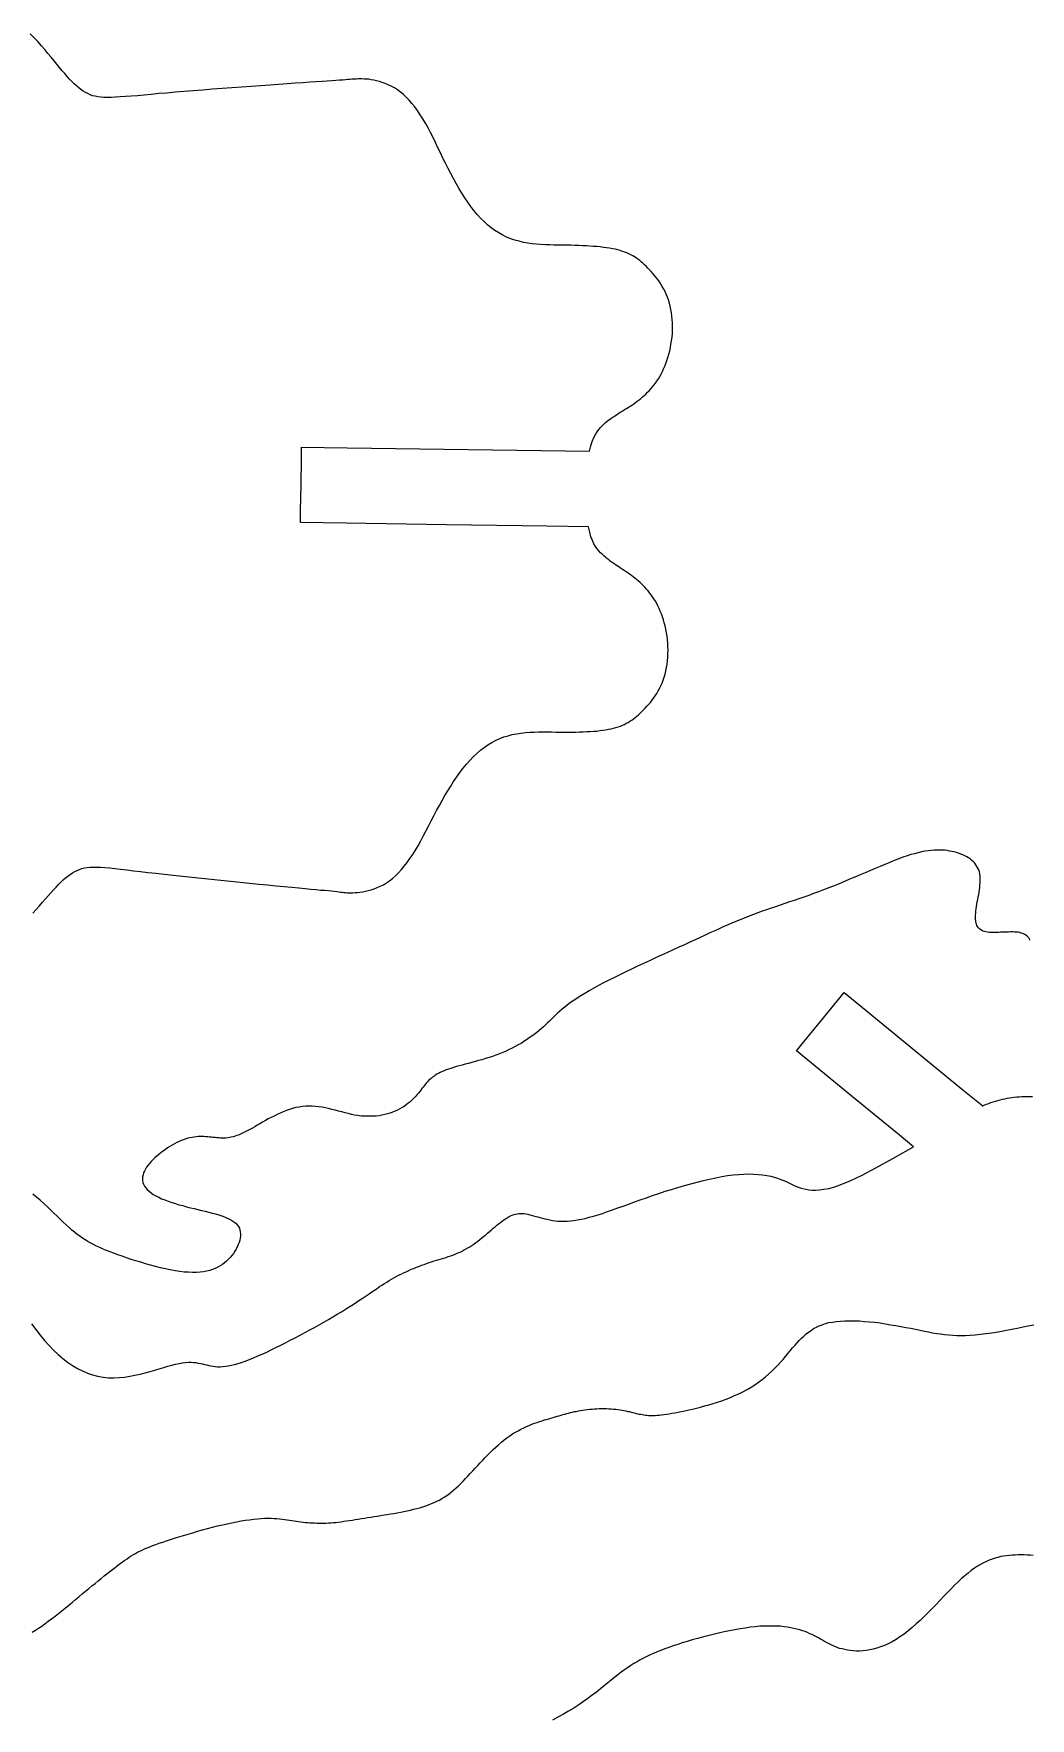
# Model space of a CAD drawing. Header units: millimetres. Extents: x 183 to 709, y 54 to 434.
# Drawn here: x 257.9 to 321.3, y 285.3 to 392.5 of the extents above; entities that cross this region are included whole.
import ezdxf

# ---------------------------------------------------------------- set-up
doc = ezdxf.new("R2010")
doc.units = ezdxf.units.MM

msp = doc.modelspace()

# ---------------------------------------------------------------- linework, layer by layer
for p, q in [((274.95, 363.76), (274.97, 365.41)), ((274.97, 365.41), (274.98, 366.16)), ((274.98, 366.16), (277.88, 366.12)), ((277.88, 366.12), (293.28, 365.91)), ((274.92, 362.11), (274.95, 363.76)), ((274.91, 361.36), (274.92, 362.11)), ((277.82, 361.32), (274.91, 361.36)), ((284.2, 361.23), (277.82, 361.32)), ((290.58, 361.14), (284.2, 361.23)), ((293.22, 361.09), (290.58, 361.14)), ((309.01, 330.91), (309.49, 331.49)), ((309.49, 331.49), (310.89, 330.34)), ((307.97, 329.63), (309.01, 330.91)), ((310.89, 330.34), (313.96, 327.82)), ((306.92, 328.35), (307.97, 329.63)), ((306.45, 327.77), (306.92, 328.35)), ((313.96, 327.82), (317.04, 325.3)), ((307.64, 326.8), (306.45, 327.77)), ((310.25, 324.66), (307.64, 326.8)), ((312.87, 322.52), (310.25, 324.66)), ((317.04, 325.3), (318.3, 324.27)), ((313.89, 321.68), (312.87, 322.52))]:
    msp.add_line(p, q)
for points in [[(293.28, 365.91), (293.37, 366.24), (293.46, 366.53), (293.56, 366.77), (293.67, 366.97), (293.77, 367.14), (293.88, 367.29), (293.99, 367.41), (294.1, 367.52), (294.2, 367.63), (294.31, 367.72), (294.42, 367.81), (294.52, 367.89), (294.63, 367.97), (294.74, 368.05), (294.85, 368.12), (294.96, 368.19), (295.07, 368.26), (295.18, 368.34), (295.29, 368.41), (295.41, 368.48), (295.52, 368.55), (295.64, 368.62), (295.75, 368.69), (295.87, 368.77), (295.98, 368.84), (296.1, 368.92), (296.21, 369), (296.32, 369.08), (296.44, 369.17), (296.55, 369.26), (296.66, 369.35), (296.77, 369.44), (296.88, 369.54), (296.98, 369.65), (297.09, 369.75), (297.19, 369.87), (297.29, 369.99), (297.39, 370.11), (297.49, 370.24), (297.58, 370.37), (297.67, 370.51), (297.76, 370.66), (297.84, 370.81), (297.93, 370.97), (298, 371.14), (298.08, 371.31), (298.15, 371.49), (298.21, 371.68), (298.28, 371.87), (298.33, 372.07), (298.39, 372.28), (298.43, 372.5), (298.47, 372.71), (298.51, 372.93), (298.54, 373.16), (298.56, 373.38), (298.57, 373.61), (298.57, 373.83), (298.57, 374.06), (298.55, 374.28), (298.53, 374.5), (298.5, 374.71), (298.47, 374.92), (298.42, 375.13), (298.37, 375.32), (298.31, 375.52), (298.24, 375.7), (298.17, 375.88), (298.09, 376.05), (298.01, 376.21), (297.92, 376.37), (297.83, 376.53), (297.73, 376.67), (297.63, 376.82), (297.53, 376.95), (297.42, 377.08), (297.32, 377.21), (297.21, 377.33), (297.11, 377.44), (297, 377.55), (296.9, 377.66), (296.79, 377.76), (296.69, 377.85), (296.58, 377.94), (296.48, 378.03), (296.37, 378.11), (296.26, 378.19), (296.15, 378.26), (296.04, 378.33), (295.92, 378.39), (295.79, 378.46), (295.66, 378.51), (295.53, 378.56), (295.39, 378.61), (295.24, 378.66), (295.08, 378.7), (294.92, 378.74), (294.75, 378.78), (294.56, 378.81), (294.38, 378.84), (294.18, 378.86), (293.97, 378.89), (293.76, 378.91), (293.54, 378.93), (293.32, 378.94), (293.09, 378.96), (292.85, 378.97), (292.6, 378.98), (292.36, 378.99), (292.1, 379), (291.84, 379), (291.58, 379.01), (291.31, 379.01), (291.03, 379.01), (290.76, 379.02), (290.48, 379.03), (290.2, 379.04), (289.92, 379.06), (289.64, 379.09), (289.36, 379.13), (289.09, 379.18), (288.82, 379.25), (288.55, 379.32), (288.28, 379.41), (288.02, 379.52), (287.77, 379.64), (287.52, 379.78), (287.27, 379.93), (287.04, 380.1), (286.81, 380.29), (286.58, 380.5), (286.36, 380.72), (286.15, 380.96), (285.94, 381.21), (285.74, 381.47), (285.55, 381.74), (285.35, 382.02), (285.17, 382.32), (284.98, 382.62), (284.81, 382.93), (284.63, 383.24), (284.46, 383.56), (284.29, 383.88), (284.13, 384.21), (283.97, 384.54), (283.81, 384.87), (283.65, 385.2), (283.49, 385.53), (283.34, 385.85), (283.18, 386.16), (283.02, 386.46), (282.86, 386.76), (282.69, 387.04), (282.52, 387.3), (282.35, 387.56), (282.18, 387.8), (282, 388.02), (281.82, 388.22), (281.64, 388.41), (281.45, 388.59), (281.26, 388.74), (281.07, 388.88), (280.88, 389), (280.68, 389.11), (280.49, 389.2), (280.3, 389.29), (280.11, 389.35), (279.93, 389.41), (279.75, 389.46), (279.57, 389.49), (279.41, 389.52), (279.25, 389.55), (279.09, 389.56), (278.95, 389.57), (278.82, 389.58), (278.7, 389.58), (278.58, 389.58), (278.48, 389.57), (278.38, 389.57), (278.28, 389.56), (278.17, 389.55), (278.05, 389.54), (277.92, 389.53), (277.77, 389.52), (277.59, 389.5), (277.39, 389.49), (277.16, 389.47), (276.9, 389.45), (276.6, 389.43), (276.28, 389.41), (275.91, 389.39), (275.5, 389.36), (275.06, 389.33), (274.58, 389.3), (274.06, 389.26), (273.52, 389.22), (272.95, 389.18), (272.37, 389.14), (271.77, 389.1), (271.15, 389.05), (270.54, 389.01), (269.92, 388.96), (269.3, 388.92), (268.69, 388.87), (268.09, 388.82), (267.5, 388.77), (266.94, 388.73), (266.4, 388.68), (265.89, 388.64), (265.41, 388.59), (264.96, 388.55), (264.54, 388.51), (264.14, 388.48), (263.78, 388.45), (263.45, 388.43), (263.15, 388.41), (262.87, 388.4), (262.63, 388.39), (262.4, 388.4), (262.2, 388.41), (262.02, 388.44), (261.85, 388.47), (261.68, 388.51), (261.53, 388.57), (261.38, 388.64), (261.23, 388.71), (261.09, 388.8), (260.95, 388.9), (260.81, 389.01), (260.66, 389.14), (260.52, 389.27), (260.37, 389.42), (260.23, 389.57), (260.08, 389.74), (259.92, 389.92), (259.76, 390.1), (259.59, 390.3), (259.42, 390.51), (259.24, 390.73), (259.05, 390.96), (258.85, 391.2), (258.65, 391.44), (258.43, 391.69), (258.2, 391.95), (257.96, 392.2), (257.71, 392.45)], [(257.89, 336.52), (258.1, 336.76), (258.31, 336.99), (258.5, 337.22), (258.69, 337.43), (258.87, 337.63), (259.04, 337.83), (259.21, 338.01), (259.37, 338.18), (259.52, 338.35), (259.67, 338.5), (259.82, 338.64), (259.97, 338.77), (260.12, 338.89), (260.26, 338.99), (260.41, 339.09), (260.55, 339.18), (260.7, 339.25), (260.85, 339.31), (261.01, 339.36), (261.17, 339.4), (261.34, 339.43), (261.53, 339.45), (261.73, 339.46), (261.95, 339.46), (262.2, 339.45), (262.47, 339.43), (262.77, 339.4), (263.11, 339.37), (263.47, 339.33), (263.86, 339.28), (264.28, 339.23), (264.73, 339.18), (265.21, 339.12), (265.72, 339.07), (266.26, 339), (266.82, 338.94), (267.4, 338.88), (268, 338.81), (268.61, 338.75), (269.22, 338.69), (269.84, 338.62), (270.46, 338.56), (271.07, 338.5), (271.67, 338.44), (272.25, 338.38), (272.82, 338.33), (273.36, 338.27), (273.87, 338.23), (274.35, 338.18), (274.8, 338.14), (275.2, 338.1), (275.57, 338.06), (275.9, 338.03), (276.19, 338), (276.45, 337.98), (276.68, 337.96), (276.88, 337.94), (277.06, 337.92), (277.21, 337.9), (277.34, 337.88), (277.46, 337.87), (277.57, 337.86), (277.67, 337.85), (277.77, 337.84), (277.87, 337.83), (277.98, 337.83), (278.1, 337.83), (278.24, 337.83), (278.38, 337.84), (278.53, 337.85), (278.69, 337.86), (278.86, 337.89), (279.04, 337.92), (279.22, 337.96), (279.41, 338.02), (279.59, 338.08), (279.79, 338.15), (279.98, 338.24), (280.18, 338.34), (280.37, 338.46), (280.57, 338.59), (280.76, 338.74), (280.95, 338.91), (281.14, 339.1), (281.33, 339.3), (281.51, 339.52), (281.69, 339.75), (281.87, 340), (282.05, 340.26), (282.22, 340.54), (282.39, 340.82), (282.56, 341.12), (282.72, 341.43), (282.89, 341.75), (283.06, 342.07), (283.22, 342.39), (283.39, 342.72), (283.56, 343.05), (283.74, 343.37), (283.91, 343.69), (284.09, 344), (284.27, 344.31), (284.46, 344.61), (284.65, 344.91), (284.85, 345.2), (285.05, 345.47), (285.25, 345.74), (285.46, 346), (285.67, 346.24), (285.89, 346.47), (286.12, 346.69), (286.35, 346.89), (286.58, 347.07), (286.82, 347.24), (287.07, 347.38), (287.32, 347.51), (287.58, 347.63), (287.85, 347.73), (288.11, 347.81), (288.38, 347.88), (288.66, 347.93), (288.93, 347.98), (289.21, 348.01), (289.49, 348.03), (289.77, 348.04), (290.05, 348.05), (290.33, 348.05), (290.61, 348.05), (290.88, 348.05), (291.15, 348.04), (291.41, 348.04), (291.67, 348.04), (291.93, 348.04), (292.18, 348.04), (292.42, 348.04), (292.66, 348.05), (292.89, 348.06), (293.12, 348.07), (293.34, 348.08), (293.55, 348.1), (293.75, 348.11), (293.95, 348.14), (294.14, 348.16), (294.33, 348.19), (294.5, 348.22), (294.67, 348.25), (294.82, 348.29), (294.97, 348.33), (295.11, 348.38), (295.25, 348.42), (295.38, 348.48), (295.51, 348.53), (295.63, 348.6), (295.74, 348.66), (295.86, 348.73), (295.97, 348.81), (296.08, 348.88), (296.19, 348.97), (296.29, 349.05), (296.4, 349.15), (296.51, 349.24), (296.61, 349.35), (296.72, 349.45), (296.83, 349.56), (296.94, 349.68), (297.05, 349.8), (297.16, 349.93), (297.26, 350.06), (297.36, 350.2), (297.47, 350.35), (297.56, 350.5), (297.66, 350.66), (297.74, 350.82), (297.83, 350.99), (297.91, 351.16), (297.98, 351.35), (298.04, 351.54), (298.1, 351.73), (298.15, 351.93), (298.19, 352.14), (298.23, 352.36), (298.25, 352.58), (298.27, 352.8), (298.28, 353.02), (298.29, 353.25), (298.28, 353.47), (298.27, 353.7), (298.25, 353.92), (298.22, 354.14), (298.18, 354.36), (298.14, 354.58), (298.1, 354.79), (298.04, 354.99), (297.99, 355.19), (297.93, 355.38), (297.86, 355.56), (297.79, 355.73), (297.72, 355.9), (297.64, 356.06), (297.56, 356.22), (297.48, 356.37), (297.39, 356.51), (297.3, 356.65), (297.21, 356.78), (297.11, 356.9), (297.01, 357.02), (296.91, 357.14), (296.81, 357.25), (296.71, 357.36), (296.6, 357.46), (296.5, 357.56), (296.39, 357.65), (296.28, 357.74), (296.17, 357.83), (296.06, 357.92), (295.95, 358), (295.83, 358.08), (295.72, 358.16), (295.61, 358.24), (295.5, 358.31), (295.38, 358.39), (295.27, 358.46), (295.16, 358.54), (295.05, 358.61), (294.94, 358.68), (294.83, 358.76), (294.72, 358.83), (294.61, 358.91), (294.51, 358.99), (294.4, 359.07), (294.3, 359.16), (294.2, 359.25), (294.09, 359.35), (293.99, 359.45), (293.88, 359.56), (293.78, 359.69), (293.67, 359.84), (293.57, 360.01), (293.47, 360.22), (293.38, 360.46), (293.3, 360.75), (293.22, 361.09)], [(321.32, 334.79), (321.28, 334.88), (321.23, 334.95), (321.17, 335.03), (321.1, 335.09), (321.02, 335.14), (320.94, 335.19), (320.85, 335.23), (320.75, 335.26), (320.65, 335.29), (320.54, 335.31), (320.43, 335.32), (320.31, 335.33), (320.19, 335.34), (320.07, 335.34), (319.94, 335.33), (319.82, 335.33), (319.69, 335.32), (319.56, 335.32), (319.43, 335.31), (319.31, 335.3), (319.18, 335.3), (319.06, 335.29), (318.94, 335.29), (318.82, 335.3), (318.71, 335.3), (318.6, 335.32), (318.5, 335.34), (318.4, 335.36), (318.31, 335.39), (318.23, 335.43), (318.15, 335.48), (318.08, 335.53), (318.02, 335.6), (317.97, 335.67), (317.92, 335.75), (317.89, 335.84), (317.86, 335.93), (317.85, 336.04), (317.84, 336.15), (317.83, 336.27), (317.84, 336.4), (317.85, 336.53), (317.86, 336.67), (317.88, 336.81), (317.9, 336.95), (317.93, 337.1), (317.95, 337.25), (317.98, 337.4), (318.01, 337.56), (318.04, 337.71), (318.06, 337.86), (318.09, 338.02), (318.11, 338.17), (318.12, 338.32), (318.13, 338.47), (318.14, 338.61), (318.14, 338.76), (318.13, 338.89), (318.11, 339.03), (318.08, 339.15), (318.04, 339.28), (317.99, 339.39), (317.93, 339.5), (317.86, 339.61), (317.79, 339.7), (317.7, 339.8), (317.61, 339.88), (317.51, 339.97), (317.4, 340.04), (317.28, 340.11), (317.16, 340.18), (317.03, 340.23), (316.9, 340.29), (316.76, 340.34), (316.62, 340.38), (316.48, 340.42), (316.33, 340.45), (316.19, 340.48), (316.03, 340.51), (315.88, 340.53), (315.72, 340.54), (315.55, 340.54), (315.38, 340.54), (315.2, 340.54), (315.01, 340.52), (314.82, 340.5), (314.62, 340.46), (314.41, 340.42), (314.19, 340.37), (313.96, 340.31), (313.72, 340.25), (313.48, 340.17), (313.22, 340.08), (312.95, 339.98), (312.67, 339.87), (312.38, 339.75), (312.08, 339.63), (311.77, 339.5), (311.46, 339.37), (311.15, 339.24), (310.82, 339.1), (310.5, 338.96), (310.17, 338.82), (309.83, 338.68), (309.5, 338.54), (309.17, 338.4), (308.84, 338.26), (308.51, 338.13), (308.18, 338.01), (307.86, 337.89), (307.54, 337.77), (307.23, 337.66), (306.92, 337.55), (306.61, 337.44), (306.31, 337.34), (306, 337.24), (305.71, 337.14), (305.41, 337.04), (305.12, 336.94), (304.84, 336.84), (304.55, 336.75), (304.27, 336.65), (304, 336.55), (303.72, 336.45), (303.45, 336.34), (303.19, 336.24), (302.92, 336.13), (302.65, 336.02), (302.38, 335.91), (302.11, 335.79), (301.83, 335.67), (301.54, 335.54), (301.25, 335.41), (300.95, 335.27), (300.64, 335.13), (300.32, 334.99), (300, 334.84), (299.66, 334.68), (299.32, 334.52), (298.97, 334.36), (298.61, 334.19), (298.24, 334.02), (297.86, 333.85), (297.48, 333.68), (297.1, 333.5), (296.72, 333.32), (296.34, 333.15), (295.96, 332.97), (295.59, 332.79), (295.22, 332.61), (294.87, 332.44), (294.52, 332.26), (294.18, 332.09), (293.86, 331.92), (293.56, 331.75), (293.27, 331.59), (293, 331.43), (292.74, 331.28), (292.51, 331.13), (292.29, 330.98), (292.08, 330.84), (291.89, 330.7), (291.72, 330.56), (291.55, 330.43), (291.4, 330.3), (291.26, 330.17), (291.12, 330.04), (291, 329.91), (290.87, 329.79), (290.75, 329.67), (290.62, 329.55), (290.49, 329.42), (290.36, 329.3), (290.22, 329.18), (290.08, 329.06), (289.93, 328.94), (289.78, 328.82), (289.62, 328.7), (289.46, 328.59), (289.29, 328.47), (289.12, 328.36), (288.94, 328.25), (288.76, 328.15), (288.57, 328.04), (288.38, 327.94), (288.18, 327.85), (287.98, 327.75), (287.77, 327.66), (287.56, 327.58), (287.34, 327.5), (287.12, 327.42), (286.9, 327.35), (286.68, 327.28), (286.45, 327.21), (286.23, 327.15), (286.01, 327.09), (285.8, 327.03), (285.59, 326.97), (285.39, 326.92), (285.19, 326.87), (285, 326.82), (284.82, 326.77), (284.64, 326.72), (284.48, 326.66), (284.33, 326.61), (284.18, 326.56), (284.05, 326.51), (283.92, 326.45), (283.8, 326.4), (283.69, 326.34), (283.58, 326.28), (283.48, 326.22), (283.39, 326.15), (283.3, 326.09), (283.21, 326.02), (283.13, 325.95), (283.06, 325.88), (282.98, 325.8), (282.91, 325.72), (282.84, 325.64), (282.77, 325.55), (282.7, 325.47), (282.63, 325.37), (282.56, 325.28), (282.49, 325.19), (282.41, 325.09), (282.33, 325), (282.25, 324.9), (282.16, 324.8), (282.06, 324.7), (281.96, 324.61), (281.86, 324.51), (281.74, 324.42), (281.62, 324.33), (281.5, 324.24), (281.37, 324.16), (281.23, 324.08), (281.08, 324), (280.93, 323.94), (280.77, 323.87), (280.61, 323.82), (280.44, 323.77), (280.27, 323.72), (280.09, 323.68), (279.91, 323.65), (279.73, 323.63), (279.54, 323.61), (279.35, 323.61), (279.15, 323.61), (278.96, 323.61), (278.76, 323.63), (278.56, 323.66), (278.35, 323.69), (278.15, 323.73), (277.94, 323.78), (277.74, 323.83), (277.53, 323.89), (277.32, 323.94), (277.12, 324), (276.91, 324.05), (276.7, 324.1), (276.49, 324.15), (276.28, 324.19), (276.07, 324.22), (275.86, 324.24), (275.65, 324.26), (275.45, 324.26), (275.24, 324.25), (275.03, 324.23), (274.82, 324.2), (274.62, 324.16), (274.41, 324.1), (274.21, 324.04), (274.01, 323.97), (273.81, 323.89), (273.61, 323.81), (273.42, 323.72), (273.23, 323.63), (273.04, 323.54), (272.86, 323.44), (272.68, 323.34), (272.5, 323.24), (272.33, 323.14), (272.16, 323.05), (272, 322.95), (271.85, 322.86), (271.69, 322.78), (271.55, 322.7), (271.4, 322.62), (271.27, 322.55), (271.13, 322.49), (271, 322.43), (270.87, 322.38), (270.75, 322.34), (270.63, 322.31), (270.51, 322.28), (270.39, 322.26), (270.28, 322.24), (270.16, 322.23), (270.05, 322.23), (269.94, 322.23), (269.82, 322.23), (269.71, 322.24), (269.59, 322.25), (269.48, 322.26), (269.36, 322.27), (269.25, 322.28), (269.13, 322.29), (269.01, 322.3), (268.89, 322.31), (268.77, 322.32), (268.65, 322.32), (268.53, 322.32), (268.4, 322.32), (268.28, 322.31), (268.15, 322.29), (268.02, 322.27), (267.88, 322.24), (267.75, 322.21), (267.61, 322.17), (267.47, 322.12), (267.33, 322.07), (267.19, 322), (267.04, 321.94), (266.9, 321.86), (266.75, 321.78), (266.61, 321.69), (266.46, 321.6), (266.32, 321.5), (266.17, 321.4), (266.04, 321.3), (265.9, 321.19), (265.77, 321.08), (265.64, 320.96), (265.52, 320.85), (265.41, 320.73), (265.31, 320.61), (265.21, 320.49), (265.12, 320.37), (265.05, 320.25), (264.99, 320.13), (264.93, 320.01), (264.9, 319.88), (264.87, 319.76), (264.86, 319.64), (264.87, 319.52), (264.89, 319.41), (264.93, 319.29), (264.99, 319.17), (265.07, 319.06), (265.16, 318.95), (265.28, 318.85), (265.41, 318.74), (265.55, 318.64), (265.71, 318.55), (265.89, 318.46), (266.08, 318.37), (266.28, 318.29), (266.49, 318.21), (266.72, 318.13), (266.95, 318.06), (267.18, 317.99), (267.42, 317.93), (267.66, 317.86), (267.91, 317.8), (268.15, 317.74), (268.38, 317.69), (268.62, 317.63), (268.85, 317.57), (269.08, 317.52), (269.3, 317.46), (269.51, 317.4), (269.71, 317.34), (269.9, 317.28), (270.08, 317.21), (270.25, 317.14), (270.41, 317.07), (270.55, 316.99), (270.68, 316.9), (270.79, 316.81), (270.88, 316.71), (270.96, 316.61), (271.02, 316.5), (271.06, 316.38), (271.08, 316.26), (271.1, 316.13), (271.09, 316), (271.08, 315.87), (271.05, 315.73), (271.01, 315.59), (270.95, 315.45), (270.89, 315.31), (270.81, 315.17), (270.73, 315.03), (270.64, 314.89), (270.54, 314.76), (270.44, 314.64), (270.32, 314.51), (270.21, 314.4), (270.08, 314.29), (269.95, 314.19), (269.8, 314.1), (269.65, 314.01), (269.49, 313.93), (269.32, 313.87), (269.14, 313.81), (268.94, 313.76), (268.74, 313.72), (268.52, 313.7), (268.29, 313.68), (268.04, 313.68), (267.79, 313.69), (267.51, 313.71), (267.23, 313.75), (266.93, 313.79), (266.63, 313.85), (266.32, 313.91), (266, 313.98), (265.69, 314.06), (265.37, 314.15), (265.06, 314.23), (264.75, 314.33), (264.44, 314.42), (264.14, 314.51), (263.85, 314.61), (263.57, 314.71), (263.3, 314.8), (263.04, 314.9), (262.8, 314.99), (262.57, 315.08), (262.35, 315.17), (262.14, 315.26), (261.94, 315.35), (261.75, 315.45), (261.57, 315.54), (261.39, 315.64), (261.21, 315.75), (261.04, 315.86), (260.87, 315.98), (260.7, 316.1), (260.53, 316.24), (260.36, 316.38), (260.19, 316.54), (260, 316.7), (259.82, 316.88), (259.62, 317.06), (259.43, 317.26), (259.22, 317.46), (259.01, 317.66), (258.8, 317.87), (258.58, 318.07), (258.35, 318.28), (258.12, 318.47), (257.89, 318.66)], [(318.3, 324.27), (318.42, 324.33), (318.54, 324.38), (318.68, 324.43), (318.81, 324.48), (318.96, 324.53), (319.1, 324.57), (319.25, 324.62), (319.4, 324.66), (319.55, 324.69), (319.7, 324.73), (319.85, 324.76), (320, 324.79), (320.15, 324.81), (320.3, 324.83), (320.46, 324.84), (320.62, 324.85), (320.78, 324.86), (320.95, 324.86), (321.12, 324.86), (321.29, 324.86), (321.47, 324.86)], [(257.8, 310.42), (258.07, 310.05), (258.35, 309.7), (258.63, 309.36), (258.92, 309.04), (259.21, 308.75), (259.5, 308.47), (259.8, 308.21), (260.1, 307.98), (260.41, 307.77), (260.72, 307.58), (261.04, 307.42), (261.36, 307.28), (261.68, 307.17), (262.01, 307.08), (262.35, 307.02), (262.69, 306.99), (263.03, 306.98), (263.37, 307), (263.71, 307.03), (264.05, 307.08), (264.38, 307.14), (264.71, 307.22), (265.03, 307.3), (265.34, 307.38), (265.64, 307.47), (265.93, 307.56), (266.21, 307.64), (266.48, 307.72), (266.73, 307.79), (266.97, 307.85), (267.19, 307.9), (267.4, 307.94), (267.6, 307.96), (267.78, 307.97), (267.95, 307.97), (268.11, 307.96), (268.26, 307.95), (268.4, 307.92), (268.54, 307.9), (268.68, 307.87), (268.81, 307.83), (268.95, 307.8), (269.08, 307.77), (269.21, 307.74), (269.35, 307.72), (269.49, 307.7), (269.64, 307.69), (269.8, 307.69), (269.96, 307.7), (270.14, 307.72), (270.32, 307.74), (270.52, 307.78), (270.72, 307.83), (270.94, 307.89), (271.16, 307.96), (271.4, 308.05), (271.66, 308.14), (271.92, 308.25), (272.19, 308.37), (272.47, 308.49), (272.76, 308.62), (273.05, 308.76), (273.35, 308.91), (273.65, 309.06), (273.96, 309.21), (274.26, 309.37), (274.57, 309.53), (274.88, 309.69), (275.19, 309.86), (275.5, 310.03), (275.8, 310.19), (276.1, 310.36), (276.4, 310.53), (276.69, 310.7), (276.97, 310.86), (277.24, 311.02), (277.51, 311.18), (277.77, 311.34), (278.01, 311.49), (278.25, 311.64), (278.47, 311.79), (278.68, 311.93), (278.89, 312.06), (279.08, 312.19), (279.27, 312.32), (279.44, 312.44), (279.62, 312.56), (279.78, 312.67), (279.94, 312.78), (280.09, 312.88), (280.25, 312.98), (280.4, 313.07), (280.54, 313.16), (280.69, 313.25), (280.84, 313.34), (281, 313.42), (281.15, 313.5), (281.31, 313.58), (281.47, 313.66), (281.63, 313.73), (281.79, 313.81), (281.95, 313.88), (282.12, 313.94), (282.28, 314.01), (282.44, 314.07), (282.61, 314.14), (282.77, 314.19), (282.93, 314.25), (283.09, 314.31), (283.25, 314.36), (283.41, 314.41), (283.56, 314.46), (283.72, 314.51), (283.87, 314.55), (284.02, 314.6), (284.17, 314.64), (284.31, 314.69), (284.46, 314.74), (284.6, 314.79), (284.74, 314.84), (284.88, 314.9), (285.01, 314.96), (285.15, 315.02), (285.28, 315.09), (285.41, 315.16), (285.55, 315.24), (285.68, 315.32), (285.81, 315.4), (285.93, 315.49), (286.06, 315.59), (286.19, 315.68), (286.31, 315.78), (286.44, 315.88), (286.56, 315.98), (286.69, 316.08), (286.81, 316.19), (286.93, 316.29), (287.05, 316.39), (287.17, 316.49), (287.28, 316.59), (287.4, 316.68), (287.51, 316.77), (287.62, 316.86), (287.73, 316.94), (287.84, 317.02), (287.95, 317.1), (288.06, 317.16), (288.17, 317.23), (288.27, 317.28), (288.38, 317.32), (288.48, 317.36), (288.59, 317.39), (288.69, 317.41), (288.8, 317.42), (288.91, 317.43), (289.02, 317.43), (289.13, 317.42), (289.24, 317.4), (289.36, 317.38), (289.48, 317.35), (289.61, 317.32), (289.73, 317.29), (289.87, 317.25), (290, 317.21), (290.14, 317.17), (290.29, 317.13), (290.44, 317.09), (290.6, 317.06), (290.76, 317.02), (290.93, 316.99), (291.1, 316.97), (291.28, 316.95), (291.47, 316.94), (291.67, 316.94), (291.87, 316.94), (292.08, 316.96), (292.3, 316.98), (292.53, 317.02), (292.77, 317.06), (293.01, 317.12), (293.27, 317.19), (293.54, 317.26), (293.83, 317.35), (294.12, 317.44), (294.43, 317.55), (294.75, 317.66), (295.08, 317.78), (295.43, 317.9), (295.78, 318.03), (296.15, 318.17), (296.52, 318.3), (296.91, 318.43), (297.3, 318.57), (297.7, 318.7), (298.1, 318.84), (298.51, 318.96), (298.91, 319.09), (299.32, 319.21), (299.73, 319.32), (300.14, 319.43), (300.54, 319.53), (300.93, 319.62), (301.32, 319.7), (301.7, 319.78), (302.07, 319.84), (302.43, 319.88), (302.78, 319.92), (303.11, 319.94), (303.43, 319.95), (303.74, 319.94), (304.02, 319.92), (304.3, 319.89), (304.56, 319.85), (304.81, 319.8), (305.04, 319.74), (305.25, 319.68), (305.46, 319.6), (305.65, 319.52), (305.83, 319.44), (306.01, 319.36), (306.18, 319.28), (306.35, 319.2), (306.52, 319.13), (306.69, 319.07), (306.86, 319.01), (307.04, 318.97), (307.23, 318.94), (307.44, 318.92), (307.67, 318.92), (307.92, 318.93), (308.2, 318.97), (308.51, 319.03), (308.88, 319.13), (309.33, 319.29), (309.9, 319.53), (310.62, 319.87), (311.5, 320.33), (312.58, 320.92), (313.89, 321.68)], [(257.85, 290.81), (258.05, 290.93), (258.25, 291.06), (258.46, 291.2), (258.66, 291.34), (258.87, 291.5), (259.08, 291.66), (259.3, 291.82), (259.51, 291.99), (259.73, 292.17), (259.95, 292.34), (260.17, 292.52), (260.39, 292.7), (260.61, 292.88), (260.82, 293.06), (261.03, 293.24), (261.24, 293.41), (261.45, 293.58), (261.65, 293.75), (261.85, 293.91), (262.04, 294.07), (262.23, 294.23), (262.42, 294.38), (262.6, 294.52), (262.78, 294.66), (262.95, 294.8), (263.12, 294.93), (263.28, 295.05), (263.44, 295.17), (263.59, 295.28), (263.74, 295.39), (263.88, 295.48), (264.01, 295.57), (264.15, 295.66), (264.28, 295.74), (264.41, 295.82), (264.55, 295.89), (264.69, 295.96), (264.84, 296.03), (264.99, 296.1), (265.16, 296.17), (265.33, 296.24), (265.52, 296.31), (265.72, 296.38), (265.93, 296.46), (266.15, 296.53), (266.39, 296.61), (266.64, 296.69), (266.9, 296.78), (267.18, 296.86), (267.47, 296.95), (267.76, 297.04), (268.06, 297.13), (268.37, 297.22), (268.68, 297.31), (269, 297.39), (269.31, 297.48), (269.63, 297.56), (269.94, 297.63), (270.24, 297.7), (270.55, 297.77), (270.84, 297.83), (271.13, 297.88), (271.4, 297.92), (271.67, 297.96), (271.92, 297.99), (272.17, 298.02), (272.4, 298.04), (272.62, 298.05), (272.83, 298.05), (273.04, 298.05), (273.23, 298.04), (273.41, 298.03), (273.58, 298.02), (273.75, 298), (273.9, 297.98), (274.06, 297.96), (274.21, 297.93), (274.36, 297.91), (274.5, 297.89), (274.65, 297.87), (274.79, 297.85), (274.94, 297.83), (275.08, 297.81), (275.22, 297.79), (275.36, 297.78), (275.51, 297.77), (275.65, 297.76), (275.79, 297.75), (275.94, 297.74), (276.09, 297.74), (276.23, 297.74), (276.38, 297.74), (276.53, 297.74), (276.69, 297.75), (276.84, 297.76), (277, 297.78), (277.16, 297.79), (277.33, 297.81), (277.5, 297.83), (277.67, 297.86), (277.84, 297.88), (278.02, 297.91), (278.21, 297.94), (278.39, 297.97), (278.58, 298), (278.78, 298.03), (278.98, 298.06), (279.18, 298.09), (279.38, 298.12), (279.59, 298.16), (279.79, 298.19), (280, 298.22), (280.22, 298.26), (280.43, 298.29), (280.64, 298.33), (280.85, 298.36), (281.06, 298.4), (281.28, 298.44), (281.48, 298.48), (281.69, 298.53), (281.9, 298.57), (282.1, 298.62), (282.3, 298.67), (282.49, 298.72), (282.69, 298.78), (282.87, 298.84), (283.05, 298.91), (283.23, 298.98), (283.4, 299.05), (283.57, 299.13), (283.74, 299.21), (283.9, 299.3), (284.05, 299.4), (284.21, 299.5), (284.36, 299.61), (284.51, 299.73), (284.66, 299.86), (284.81, 299.99), (284.95, 300.12), (285.1, 300.27), (285.25, 300.42), (285.4, 300.57), (285.55, 300.73), (285.7, 300.89), (285.86, 301.06), (286.02, 301.23), (286.18, 301.4), (286.34, 301.57), (286.5, 301.75), (286.66, 301.92), (286.83, 302.09), (287, 302.25), (287.17, 302.42), (287.34, 302.58), (287.51, 302.73), (287.69, 302.88), (287.86, 303.03), (288.04, 303.16), (288.22, 303.29), (288.4, 303.41), (288.58, 303.52), (288.75, 303.62), (288.93, 303.72), (289.11, 303.81), (289.28, 303.89), (289.46, 303.96), (289.63, 304.03), (289.79, 304.09), (289.95, 304.15), (290.11, 304.2), (290.27, 304.25), (290.42, 304.3), (290.56, 304.34), (290.7, 304.38), (290.84, 304.42), (290.97, 304.46), (291.1, 304.5), (291.23, 304.54), (291.35, 304.57), (291.48, 304.61), (291.6, 304.64), (291.72, 304.68), (291.84, 304.71), (291.96, 304.74), (292.08, 304.77), (292.2, 304.8), (292.33, 304.83), (292.45, 304.85), (292.59, 304.88), (292.72, 304.9), (292.86, 304.92), (293, 304.94), (293.15, 304.96), (293.3, 304.98), (293.45, 304.99), (293.6, 305), (293.75, 305.01), (293.91, 305.02), (294.06, 305.02), (294.22, 305.02), (294.37, 305.02), (294.52, 305.01), (294.67, 305), (294.82, 304.99), (294.96, 304.98), (295.1, 304.96), (295.23, 304.94), (295.36, 304.92), (295.48, 304.9), (295.6, 304.88), (295.72, 304.85), (295.83, 304.83), (295.94, 304.8), (296.05, 304.77), (296.15, 304.75), (296.25, 304.72), (296.36, 304.7), (296.45, 304.68), (296.55, 304.66), (296.65, 304.64), (296.75, 304.62), (296.84, 304.61), (296.94, 304.6), (297.04, 304.59), (297.14, 304.58), (297.24, 304.58), (297.35, 304.58), (297.47, 304.59), (297.59, 304.6), (297.72, 304.61), (297.87, 304.63), (298.02, 304.65), (298.18, 304.67), (298.35, 304.7), (298.53, 304.73), (298.72, 304.76), (298.92, 304.8), (299.14, 304.84), (299.36, 304.89), (299.6, 304.94), (299.84, 304.99), (300.09, 305.05), (300.35, 305.12), (300.61, 305.19), (300.88, 305.26), (301.15, 305.34), (301.43, 305.43), (301.7, 305.52), (301.98, 305.62), (302.25, 305.73), (302.52, 305.85), (302.79, 305.97), (303.05, 306.1), (303.31, 306.24), (303.56, 306.39), (303.8, 306.54), (304.04, 306.71), (304.27, 306.88), (304.48, 307.05), (304.69, 307.23), (304.89, 307.41), (305.08, 307.59), (305.27, 307.78), (305.44, 307.97), (305.6, 308.15), (305.76, 308.34), (305.91, 308.52), (306.06, 308.7), (306.2, 308.88), (306.35, 309.04), (306.49, 309.2), (306.63, 309.36), (306.77, 309.5), (306.92, 309.64), (307.06, 309.77), (307.22, 309.89), (307.38, 310), (307.54, 310.11), (307.72, 310.2), (307.9, 310.29), (308.09, 310.36), (308.3, 310.43), (308.51, 310.49), (308.74, 310.53), (308.99, 310.57), (309.25, 310.59), (309.53, 310.61), (309.82, 310.61), (310.13, 310.61), (310.45, 310.6), (310.77, 310.57), (311.1, 310.55), (311.43, 310.51), (311.77, 310.47), (312.11, 310.42), (312.44, 310.36), (312.77, 310.31), (313.09, 310.25), (313.41, 310.19), (313.72, 310.13), (314.02, 310.07), (314.31, 310.01), (314.59, 309.95), (314.85, 309.9), (315.11, 309.85), (315.37, 309.81), (315.62, 309.77), (315.87, 309.74), (316.13, 309.71), (316.39, 309.69), (316.65, 309.68), (316.92, 309.68), (317.21, 309.68), (317.5, 309.69), (317.82, 309.72), (318.15, 309.75), (318.5, 309.79), (318.88, 309.84), (319.28, 309.91), (319.7, 309.98), (320.14, 310.07), (320.59, 310.16), (321.06, 310.26), (321.54, 310.36)], [(321.5, 295.69), (321.31, 295.7), (321.12, 295.71), (320.93, 295.72), (320.74, 295.72), (320.55, 295.72), (320.36, 295.71), (320.18, 295.7), (319.99, 295.69), (319.8, 295.67), (319.62, 295.64), (319.44, 295.61), (319.26, 295.56), (319.08, 295.51), (318.89, 295.45), (318.71, 295.39), (318.53, 295.31), (318.34, 295.22), (318.15, 295.11), (317.96, 295), (317.77, 294.87), (317.57, 294.73), (317.37, 294.57), (317.16, 294.4), (316.95, 294.22), (316.73, 294.01), (316.51, 293.79), (316.28, 293.56), (316.05, 293.32), (315.81, 293.08), (315.57, 292.82), (315.33, 292.57), (315.08, 292.31), (314.83, 292.06), (314.58, 291.81), (314.32, 291.56), (314.06, 291.33), (313.8, 291.1), (313.55, 290.89), (313.29, 290.69), (313.03, 290.51), (312.78, 290.34), (312.53, 290.2), (312.28, 290.07), (312.04, 289.97), (311.8, 289.87), (311.56, 289.8), (311.33, 289.73), (311.11, 289.68), (310.89, 289.65), (310.67, 289.62), (310.46, 289.61), (310.26, 289.61), (310.06, 289.62), (309.87, 289.64), (309.69, 289.66), (309.52, 289.7), (309.35, 289.74), (309.19, 289.78), (309.04, 289.84), (308.9, 289.89), (308.75, 289.95), (308.62, 290.02), (308.49, 290.08), (308.36, 290.15), (308.23, 290.22), (308.1, 290.3), (307.98, 290.37), (307.85, 290.44), (307.72, 290.51), (307.59, 290.58), (307.45, 290.65), (307.31, 290.71), (307.16, 290.78), (307, 290.84), (306.83, 290.9), (306.66, 290.95), (306.48, 291), (306.29, 291.05), (306.09, 291.09), (305.88, 291.13), (305.66, 291.15), (305.43, 291.18), (305.19, 291.19), (304.94, 291.2), (304.68, 291.2), (304.4, 291.19), (304.12, 291.18), (303.82, 291.15), (303.51, 291.12), (303.19, 291.07), (302.86, 291.02), (302.53, 290.96), (302.19, 290.9), (301.85, 290.83), (301.5, 290.75), (301.16, 290.67), (300.82, 290.58), (300.48, 290.49), (300.15, 290.4), (299.82, 290.31), (299.5, 290.22), (299.19, 290.12), (298.9, 290.03), (298.61, 289.93), (298.34, 289.84), (298.08, 289.74), (297.83, 289.65), (297.59, 289.55), (297.36, 289.46), (297.14, 289.36), (296.93, 289.26), (296.72, 289.15), (296.51, 289.04), (296.31, 288.93), (296.11, 288.81), (295.91, 288.68), (295.71, 288.55), (295.51, 288.41), (295.31, 288.26), (295.1, 288.1), (294.89, 287.94), (294.67, 287.76), (294.45, 287.58), (294.22, 287.39), (293.98, 287.2), (293.73, 287), (293.46, 286.8), (293.19, 286.59), (292.9, 286.39), (292.6, 286.19), (292.29, 285.98), (291.96, 285.78), (291.63, 285.59), (291.28, 285.4), (290.93, 285.22)]]:
    msp.add_lwpolyline(points)

doc.saveas('drawing.dxf')
